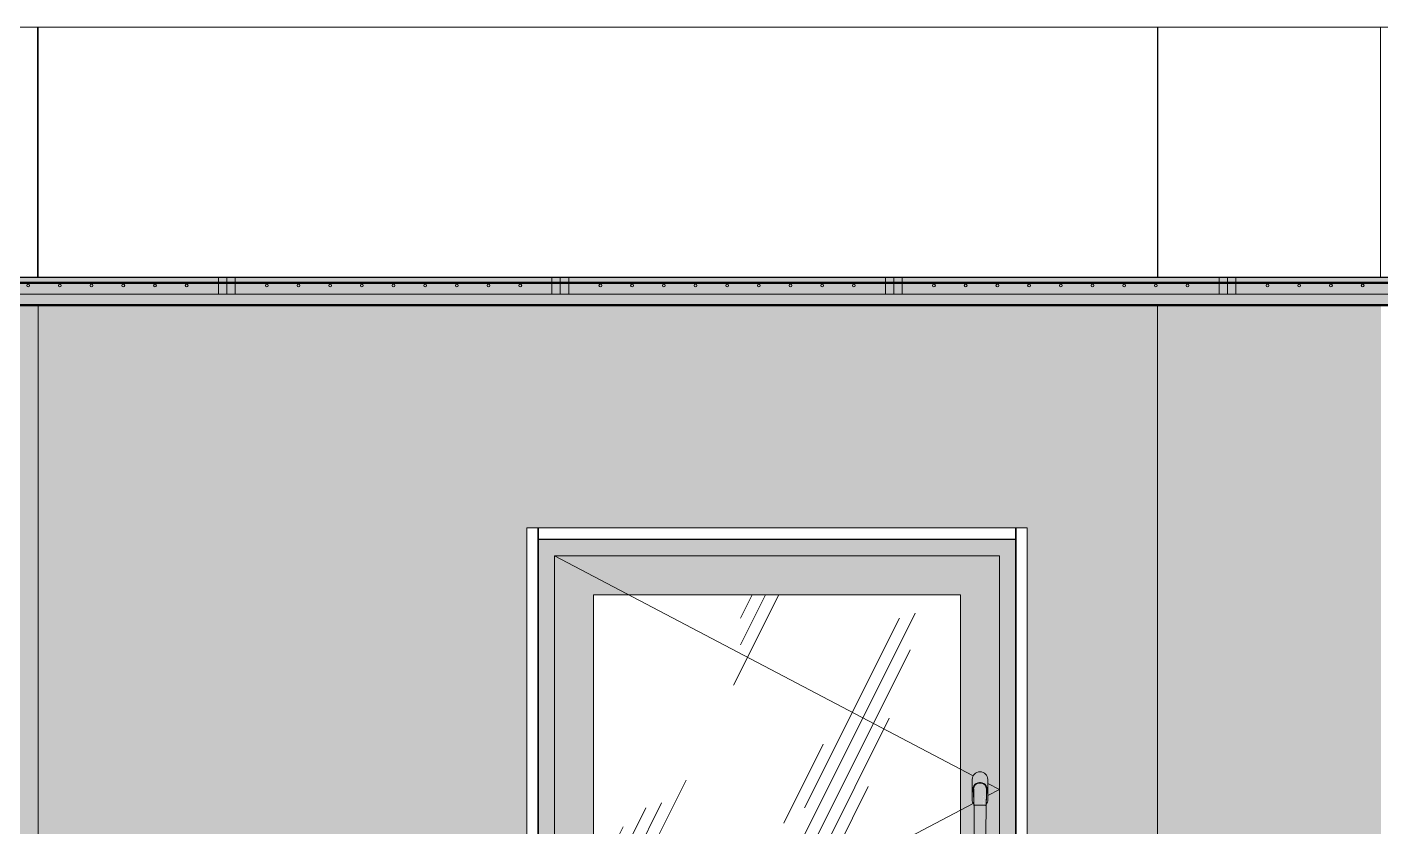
# Model space of a CAD drawing. Header units: millimetres. Extents: x 108302 to 166327, y -1987 to 21700.
# Drawn here: x 128110 to 130545, y 6663 to 8100 of the extents above; entities that cross this region are included whole.
import ezdxf

# ---------------------------------------------------------------- set-up
doc = ezdxf.new("R2010")
doc.units = ezdxf.units.MM
for name, color, linetype, lineweight in [('A-CLNG', 7, 'Continuous', 9), ('A-FLOR', 7, 'Continuous', 9), ('A-GLAZ', 7, 'Continuous', 9), ('A-WALL-PATT', 7, 'Continuous', 9), ('I-WALL', 7, 'Continuous', 9)]:
    doc.layers.add(name, color=color, linetype=linetype, lineweight=lineweight)
for name, color, linetype, lineweight, true_color in [('A-CLNG-1', 7, 'Continuous', 9, 0x787878), ('A-CLNG-FNSH-1', 251, 'Continuous', 30, 0x505050), ('A-CLNG-FNSH-2', 7, 'Continuous', 30, 0x3c3c3c), ('I-FURN-2', 7, 'Continuous', 9, 0xacacac), ('I-FURN-4', 7, 'Continuous', 9, 0xc0c0c0)]:
    doc.layers.add(name, color=color, linetype=linetype, lineweight=lineweight, true_color=true_color)
doc.layers.add('I-FURN-3', color=7, linetype='Continuous', lineweight=9, true_color=0x7f7f7f, transparency=0.7)

# ---------------------------------------------------------------- blocks, each defined once
blk = doc.blocks.new('120_Окно_СКБ_1Ст - 120_Окно_СКБ_1Ст 900х2500_h_ с форточкой-V9-Развертка 2_47-1')
at = {"layer": 'A-GLAZ'}
h = blk.add_hatch(color=256, dxfattribs=at)
h.paths.add_polyline_path([(117070.4, 4700), (117879.4, 4700), (117879.4, 7180), (117021.4, 7180), (117021.4, 4700)])
h.paths.add_polyline_path([(117106, 4750), (117050.4, 4750), (117050.4, 6280), (117850.4, 6280), (117850.4, 4750), (117120.4, 4750)])
h.paths.add_polyline_path([(117066.7, 6310), (117050.4, 6310), (117050.4, 7150), (117850.4, 7150), (117850.4, 6310), (117070.4, 6310)])
h = blk.add_hatch(color=256, dxfattribs=at)
h.paths.add_polyline_path([(117070.4, 6310), (117850.4, 6310), (117850.4, 7150), (117050.4, 7150), (117050.4, 6310), (117066.7, 6310)])
h.paths.add_polyline_path([(117400.2, 6380), (117120.4, 6380), (117120.4, 7080), (117780.4, 7080), (117780.4, 6380), (117717.7, 6380)])
h.paths.add_polyline_path([(117815.4, 6620.5), (117806.5, 6620.8), (117805.6, 6621.3), (117805.4, 6621.6), (117804.3, 6703.8), (117803.3, 6705), (117801.9, 6708.4), (117801.4, 6712), (117801.4, 6748), (117801.9, 6751.6), (117803.3, 6755), (117805.5, 6757.9), (117808.4, 6760.1), (117811.8, 6761.5), (117815.4, 6762), (117819.1, 6761.5), (117822.4, 6760.1), (117825.4, 6757.8), (117827.6, 6755), (117829, 6751.6), (117829.4, 6748), (117829.4, 6712), (117829, 6708.4), (117827.6, 6705), (117826.5, 6703.6), (117826.2, 6680.4), (117825.3, 6621.3), (117824.4, 6620.7), (117822.4, 6620.5), (117815.9, 6620.5)])
h = blk.add_hatch(dxfattribs=at)
h.set_pattern_fill('FP_14', color=256, style=0, pattern_type=2)
h.set_pattern_definition([(63.435, (63.5, 31.75), (-255.5833, 766.7475), [317.5, -190.5, 317.5, -190.5, -403.903]), (63.435, (63.5, 31.75), (-255.5833, 766.7475), [-1016, 127, -276.903]), (63.435, (47.6, 47.6), (-255.5833, 766.7475), [254, -317.5, 190.5, -190.5, -467.403]), (63.435, (47.6, 47.6), (-255.5833, 766.7475), [-952.5, 222.25, -245.153]), (63.435, (47.6, 95.25), (-255.5833, 766.7475), [190.5, -381, 127, -190.5, -530.903]), (63.435, (47.6, 95.25), (-255.5833, 766.7475), [-889, 285.75, -245.153]), (63.435, (95.25, 47.6), (-255.5833, 766.7475), [190.5, -381, 158.75, -6404.653]), (63.435, (142.9, 95.25), (-255.5833, 766.7475), [95.25, -476.25, 63.5, -6499.903]), (63.435, (63.5, 174.6), (-255.5833, 766.7475), [63.5, -476.25, 63.5, -254, -562.653]), (63.435, (63.5, 174.6), (-255.5833, 766.7475), [-857.25, 158.75, -403.903]), (63.435, (349.25, 127), (-255.5833, 766.7475), [317.5, -476.25, 381, -251.503]), (63.435, (349.25, 79.4), (-255.5833, 766.7475), [444.5, -317.5, 476.25, -188.003]), (63.435, (381, 95.25), (-255.5833, 766.7475), [508, -254, 381, -276.903]), (63.435, (428.6, 142.9), (-255.5833, 766.7475), [317.5, -444.5, 254, -403.903]), (63.435, (381, 238.1), (-255.5833, 766.7475), [158.75, -635, 190.5, -435.653]), (63.435, (476.25, 190.5), (-255.5833, 766.7475), [127, -635, 127, -530.903])])
h.paths.add_polyline_path([(117400.2, 6380), (117780.4, 6380), (117780.4, 7080), (117120.4, 7080), (117120.4, 6380)])
h = blk.add_hatch(color=256, dxfattribs=at)
h.paths.add_polyline_path([(117803.4, 6730.3), (117803.6, 6731.9), (117803.4, 6730.4)])
h.paths.add_polyline_path([(117804.4, 6703.6), (117803.4, 6729.7), (117803.3, 6733.7), (117803.6, 6734), (117803.9, 6734.4), (117804.2, 6736.1), (117804.9, 6737.3), (117806.9, 6739.6), (117807.1, 6739.2), (117807.6, 6740), (117807.7, 6740.2), (117809.7, 6741.4), (117812.4, 6742.2), (117816.4, 6742.5), (117820.1, 6741.8), (117823, 6740.3), (117825.3, 6738.2), (117826.8, 6735.7), (117827.5, 6733.8), (117827.3, 6733.5), (117827.7, 6732), (117827.6, 6729.7), (117827, 6719.3), (117826.5, 6703.6), (117827.6, 6705), (117829, 6708.6), (117829.4, 6713.4), (117829.4, 6748), (117829, 6751.6), (117827.6, 6755), (117825.3, 6757.9), (117822.4, 6760.1), (117819.1, 6761.5), (117815.4, 6762), (117811.8, 6761.5), (117808.4, 6760.1), (117805.5, 6757.8), (117803.3, 6755), (117801.9, 6751.6), (117801.4, 6748), (117801.4, 6712), (117801.9, 6708.4), (117803.3, 6705), (117804.3, 6703.8)])
for points in [[(117804.4, 6701.2), (117805, 6701.6), (117807.4, 6701.9), (117808.4, 6701.9), (117810.6, 6725.9), (117811.4, 6732.1), (117812.9, 6739.1), (117813.9, 6742.4), (117810.5, 6741.7), (117807.8, 6740.3), (117807.7, 6739.9), (117807.6, 6739.7), (117807.1, 6739.2), (117806.7, 6739.4), (117805.6, 6738.3), (117804.1, 6735.7), (117803.9, 6735.4), (117803.7, 6734.2), (117803.3, 6733.7), (117803.4, 6729.7), (117803.7, 6725.2), (117804.4, 6701.2)], [(117815.8, 6701.9), (117822.4, 6701.9), (117820.3, 6725.6), (117819.1, 6733.8), (117817.9, 6739.1), (117816.4, 6742.5), (117814.3, 6742.2), (117813.3, 6740.2), (117812.4, 6737.1), (117811.4, 6732.1), (117809.9, 6719.3), (117808.4, 6701.9), (117815.3, 6701.9)], [(117808.4, 6620.5), (117808.4, 6701.9), (117805, 6701.6), (117804.4, 6701.1), (117805.6, 6621.3), (117806.5, 6620.8), (117807.7, 6620.5)], [(117815.9, 6620.5), (117822.4, 6620.5), (117822.4, 6701.9), (117808.4, 6701.9), (117808.4, 6620.5), (117815.4, 6620.5)], [(117822.4, 6620.5), (117824.6, 6620.8), (117825.3, 6621.3), (117825.4, 6621.6), (117826.3, 6701.4), (117824.7, 6701.8), (117822.4, 6701.9), (117822.4, 6627.5)], [(117826.4, 6700.4), (117826.4, 6700.5), (117826.4, 6700.5)]]:
    blk.add_hatch(color=256, dxfattribs=at).paths.add_polyline_path(points)
h = blk.add_hatch(color=256, dxfattribs=at)
h.paths.add_polyline_path([(117826.4, 6701.2), (117827.4, 6727.5), (117827.6, 6733), (117827.5, 6733.8), (117827.5, 6734.2), (117825.8, 6737.6), (117824, 6739.6), (117821.3, 6741.4), (117818.5, 6742.2), (117816.4, 6742.5), (117817.7, 6739.7), (117818.6, 6736.5), (117819.4, 6732.1), (117820.9, 6719.8), (117822.8, 6701.9), (117825.9, 6701.6), (117826.3, 6701.3)])
h.paths.add_polyline_path([(117826.8, 6734.7), (117826.4, 6735.7), (117826.8, 6734.9)])
for p, q in [((117000.4, 4700), (117000.4, 7200)), ((117000.4, 7200), (117900.4, 7200)), ((117900.4, 7200), (117900.4, 4700)), ((117050.4, 6310), (117050.4, 7150)), ((117850.4, 7150), (117050.4, 7150)), ((117050.4, 7150), (117803.3, 6754.8)), ((117850.4, 7150), (117850.4, 6310)), ((117120.4, 7080), (117120.4, 6380)), ((117120.4, 7080), (117780.4, 7080)), ((117780.4, 6380), (117780.4, 7080)), ((117801.4, 6748), (117801.4, 6712)), ((117801.4, 6748), (117801.4, 6712)), ((117829.4, 6712), (117829.4, 6748)), ((117829.4, 6712), (117829.4, 6748)), ((117802.9, 6729), (117802.9, 6731)), ((117805.4, 6621.6), (117804, 6730.8)), ((117814.4, 6742.5), (117816.5, 6742.5)), ((117814.4, 6742.5), (117816.4, 6742.5)), ((117816.5, 6741.5), (117814.4, 6741.5)), ((117826.9, 6731), (117825.4, 6621.6)), ((117827.9, 6731), (117827.9, 6729)), ((117829.4, 6741), (117850.4, 6730)), ((117850.4, 6730), (117829.4, 6719)), ((117803.3, 6705.2), (117050.4, 6310)), ((117804.4, 6701.2), (117804.4, 6700.5)), ((117804.4, 6700.5), (117804.4, 6701.2)), ((117804.4, 6700.5), (117804.4, 6700.5)), ((117806.5, 6701.8), (117807.4, 6701.9)), ((117807.4, 6701.9), (117808.4, 6701.9)), ((117822.4, 6701.9), (117808.4, 6701.9)), ((117808.4, 6701.9), (117822.4, 6701.9)), ((117822.4, 6701.9), (117823.5, 6701.9)), ((117823.5, 6701.9), (117824.4, 6701.8)), ((117826.4, 6700.5), (117826.4, 6701.2)), ((117826.4, 6701.2), (117826.4, 6700.5))]:
    blk.add_line(p, q, dxfattribs=at)
at = {"layer": 'A-GLAZ', "flags": 128}
for points in [[(117802.9, 6731), (117803.3, 6734), (117804.5, 6736.7), (117806.3, 6739.1), (117808.7, 6741), (117811.5, 6742.1), (117814.4, 6742.5)], [(117803.6, 6725.2), (117803.3, 6726), (117802.9, 6729)], [(117803.4, 6726.2), (117803.5, 6725.5), (117803.9, 6719.4), (117804.1, 6712.4), (117804.2, 6708.6)], [(117816.4, 6742.5), (117819.4, 6742.1), (117822.2, 6741), (117824.6, 6739.1), (117826.4, 6736.7), (117827.6, 6734), (117827.9, 6731)], [(117827.5, 6726.2), (117827.4, 6725.5), (117827, 6719.4), (117826.8, 6712.4), (117826.7, 6708.6)], [(117827.9, 6729), (117827.6, 6726), (117827.3, 6725.2)], [(117808.4, 6701.9), (117807.4, 6701.9), (117806.5, 6701.8), (117805.6, 6701.7), (117805, 6701.6), (117804.6, 6701.4), (117804.4, 6701.2)], [(117804.4, 6701.2), (117804.6, 6701.4), (117805, 6701.6)], [(117805, 6701.6), (117805.6, 6701.7), (117806.4, 6701.8)], [(117826.4, 6701.2), (117826.3, 6701.4), (117825.9, 6701.6), (117825.3, 6701.7), (117824.4, 6701.8), (117823.5, 6701.9), (117822.4, 6701.9)], [(117824.4, 6701.8), (117825.3, 6701.7), (117825.9, 6701.6)], [(117825.9, 6701.6), (117826.3, 6701.4), (117826.4, 6701.2)], [(117805.4, 6621.6), (117804.9, 6662.7), (117804.8, 6672.5)], [(117825.4, 6621.6), (117826, 6662.7), (117826.1, 6672.5)]]:
    blk.add_lwpolyline(points, dxfattribs=at)
at = {"layer": 'A-GLAZ'}
for centre, radius, start, end in [((117815.4, 6748), 14, 0, 180), ((117815.4, 6748), 14, 0, 180), ((117814.4, 6731), 11.5, 90.2744, 204.8614), ((117814.4, 6731), 10.5, 90.2744, 181.3109), ((117816.4, 6731), 11.5, 335.1322, 89.7256), ((117816.4, 6731), 10.5, 0.0023, 89.7256), ((117815.4, 6712), 14, 180, 217.3919), ((117815.4, 6712), 14, 180, 217.174), ((117815.4, 6712), 14, 322.6053, 0), ((117815.4, 6712), 14, 322.826, 0)]:
    blk.add_arc(centre, radius, start, end, dxfattribs=at)
blk = doc.blocks.new('Панель потолочная - Панель потолочная_ 1200х600-V19-Развертка 2_47-1')
at = {"layer": 'I-FURN-3'}
h = blk.add_hatch(color=256, dxfattribs=at)
h.paths.add_polyline_path([(116447.6, 7620), (116460.6, 7620), (116460.6, 7650), (115860.6, 7650), (115860.6, 7620), (116390.4, 7620)])
h.paths.add_polyline_path([(116388.6, 7633.3), (116388, 7633.4), (116386.4, 7634.6), (116386.2, 7635.2), (116386.4, 7636.9), (116387.4, 7638), (116389.3, 7638.3), (116390.4, 7637.5), (116391, 7636.5), (116391, 7635.6), (116390.4, 7634.1), (116389.9, 7633.9)])
h.paths.add_polyline_path([(116331.6, 7633.3), (116331, 7633.4), (116329.4, 7634.6), (116329.2, 7635.2), (116329.4, 7636.9), (116330.4, 7638), (116332.3, 7638.3), (116333.4, 7637.5), (116334, 7636.5), (116334, 7635.6), (116333.4, 7634.1), (116332.9, 7633.9)])
h.paths.add_polyline_path([(116160.6, 7633.3), (116159.5, 7633.7), (116158.8, 7634.1), (116158.1, 7635.8), (116158.2, 7636.5), (116159.4, 7638), (116160.6, 7638.3), (116162.4, 7637.6), (116162.9, 7636.5), (116163.1, 7635.8), (116162.8, 7634.6), (116161.9, 7633.7)])
h.paths.add_polyline_path([(116274.6, 7633.3), (116274, 7633.4), (116272.4, 7634.6), (116272.2, 7635.2), (116272.4, 7637.1), (116274, 7638.3), (116275.3, 7638.3), (116276.8, 7637.1), (116277.1, 7635.8), (116276.4, 7634.1), (116274.8, 7633.4)])
h.paths.add_polyline_path([(116217.6, 7633.3), (116215.8, 7634.1), (116215.1, 7635.8), (116215.2, 7636.5), (116216.4, 7638), (116217.6, 7638.3), (116219.4, 7637.6), (116219.9, 7636.5), (116220.1, 7635.8), (116219.8, 7634.6), (116218.9, 7633.7)])
h.paths.add_polyline_path([(116103.6, 7633.3), (116102.4, 7633.7), (116101.6, 7634.6), (116101.1, 7635.8), (116101.2, 7636.5), (116102.4, 7638), (116103.6, 7638.3), (116105.4, 7637.6), (116106.1, 7635.8), (116105.8, 7634.6), (116104.3, 7633.4)])
h.paths.add_polyline_path([(115989.6, 7633.3), (115989, 7633.4), (115987.4, 7634.6), (115987.2, 7635.2), (115987.4, 7636.9), (115988.4, 7638), (115990.3, 7638.3), (115991.4, 7637.5), (115992, 7636.5), (115992, 7635.6), (115991.4, 7634.1), (115990.9, 7633.9)])
h.paths.add_polyline_path([(115932.6, 7633.3), (115932, 7633.4), (115930.4, 7634.6), (115930.2, 7635.2), (115930.4, 7636.9), (115931.4, 7638), (115933.3, 7638.3), (115934.4, 7637.5), (115935, 7636.5), (115935, 7635.6), (115934.4, 7634.1), (115933.9, 7633.9)])
h.paths.add_polyline_path([(116047.3, 7633.4), (116046, 7633.4), (116044.8, 7634.1), (116044.2, 7635.2), (116044.2, 7636.5), (116044.8, 7637.6), (116046.6, 7638.3), (116047.3, 7638.3), (116048.8, 7637.1), (116049.1, 7635.8), (116048.4, 7634.1)])
h = blk.add_hatch(color=256, dxfattribs=at)
h.paths.add_polyline_path([(116388.6, 7633.3), (116390.4, 7634.1), (116391.1, 7635.8), (116390.8, 7637.1), (116389.3, 7638.3), (116387.4, 7638), (116386.8, 7637.6), (116386.2, 7636.5), (116386.4, 7634.6), (116388, 7633.4)])
h.paths.add_polyline_path([(116331.6, 7633.3), (116333.4, 7634.1), (116334.1, 7635.8), (116333.8, 7637.1), (116332.3, 7638.3), (116330.4, 7638), (116329.8, 7637.6), (116329.2, 7636.5), (116329.4, 7634.6), (116331, 7633.4)])
h.paths.add_polyline_path([(116274.6, 7633.3), (116276.4, 7634.1), (116277.1, 7635.8), (116276.8, 7637.1), (116276.4, 7637.6), (116275.3, 7638.3), (116274, 7638.3), (116272.4, 7637.1), (116272.2, 7635.2), (116272.8, 7634.1), (116274, 7633.4)])
h.paths.add_polyline_path([(116160.6, 7633.3), (116161.9, 7633.7), (116162.8, 7634.6), (116163.1, 7635.8), (116162.4, 7637.6), (116160.6, 7638.3), (116159.4, 7638), (116158.2, 7636.5), (116158.2, 7635.6), (116158.8, 7634.1), (116160, 7633.4)])
h.paths.add_polyline_path([(116217.6, 7633.3), (116218.9, 7633.7), (116219.8, 7634.6), (116220.1, 7635.8), (116219.4, 7637.6), (116217.6, 7638.3), (116216.4, 7638), (116215.2, 7636.5), (116215.2, 7635.6), (116215.8, 7634.1), (116216.4, 7633.7)])
h.paths.add_polyline_path([(116103.6, 7633.3), (116104.6, 7633.7), (116105.8, 7634.6), (116106.1, 7635.8), (116105.4, 7637.6), (116103.6, 7638.3), (116102.4, 7638), (116101.2, 7636.5), (116101.2, 7635.6), (116101.8, 7634.1), (116103, 7633.4)])
h.paths.add_polyline_path([(115989.6, 7633.3), (115991.4, 7634.1), (115992.1, 7635.8), (115991.8, 7637.1), (115990.3, 7638.3), (115988.4, 7638), (115987.8, 7637.6), (115987.2, 7636.5), (115987.4, 7634.6), (115989, 7633.4)])
h.paths.add_polyline_path([(115932.6, 7633.3), (115934.4, 7634.1), (115935.1, 7635.8), (115934.8, 7637.1), (115933.3, 7638.3), (115931.4, 7638), (115930.8, 7637.6), (115930.2, 7636.5), (115930.4, 7634.6), (115932, 7633.4)])
h.paths.add_polyline_path([(116046, 7633.4), (116047.3, 7633.4), (116048.4, 7634.1), (116049.1, 7635.8), (116048.8, 7637.1), (116047.3, 7638.3), (116046.6, 7638.3), (116044.8, 7637.6), (116044.2, 7636.5), (116044.2, 7635.2), (116044.8, 7634.1)])
at = {"layer": 'I-FURN-2'}
for p, q in [((116445.6, 7650), (115875.6, 7650)), ((115875.6, 7620), (115875.6, 7650)), ((116445.6, 7620), (116445.6, 7650)), ((115875.6, 7620), (116445.6, 7620))]:
    blk.add_line(p, q, dxfattribs=at)
for centre, start, end in [((115932.6, 7635.8), 0, 180), ((115932.6, 7635.8), 180, 0), ((115989.6, 7635.8), 0, 180), ((115989.6, 7635.8), 180, 0), ((116046.6, 7635.8), 0, 180), ((116046.6, 7635.8), 180, 0), ((116103.6, 7635.8), 0, 180), ((116103.6, 7635.8), 180, 0), ((116160.6, 7635.8), 0, 180), ((116160.6, 7635.8), 180, 0), ((116217.6, 7635.8), 0, 180), ((116217.6, 7635.8), 180, 0), ((116274.6, 7635.8), 0, 180), ((116274.6, 7635.8), 180, 0), ((116331.6, 7635.8), 0, 180), ((116331.6, 7635.8), 180, 0), ((116388.6, 7635.8), 0, 180), ((116388.6, 7635.8), 180, 0)]:
    blk.add_arc(centre, 2.5, start, end, dxfattribs=at)
at = {"layer": 'I-FURN-4'}
for p, q in [((115860.6, 7650), (116460.6, 7650)), ((115860.6, 7620), (115860.6, 7650)), ((116460.6, 7620), (116460.6, 7650)), ((116460.6, 7620), (115860.6, 7620))]:
    blk.add_line(p, q, dxfattribs=at)
blk = doc.blocks.new('Панель потолочная - Панель потолочная_ 1200х600-V20-Развертка 2_47-1')
at = {"layer": 'I-FURN-3'}
h = blk.add_hatch(color=256, dxfattribs=at)
h.paths.add_polyline_path([(116460.6, 7620), (117060.6, 7620), (117060.6, 7650), (116460.6, 7650), (116460.6, 7633.3)])
h.paths.add_polyline_path([(116988.6, 7633.3), (116988, 7633.4), (116986.4, 7634.6), (116986.2, 7635.2), (116986.4, 7636.9), (116987.4, 7638), (116989.3, 7638.3), (116990.4, 7637.5), (116991, 7636.5), (116991, 7635.6), (116990.4, 7634.1), (116989.9, 7633.9)])
h.paths.add_polyline_path([(116931.6, 7633.3), (116931, 7633.4), (116929.4, 7634.6), (116929.2, 7635.2), (116929.4, 7636.9), (116930.4, 7638), (116932.3, 7638.3), (116933.4, 7637.5), (116934, 7636.5), (116934, 7635.6), (116933.4, 7634.1), (116932.9, 7633.9)])
h.paths.add_polyline_path([(116760.6, 7633.3), (116759.5, 7633.7), (116758.8, 7634.1), (116758.1, 7635.8), (116758.2, 7636.5), (116759.4, 7638), (116760.6, 7638.3), (116762.4, 7637.6), (116762.9, 7636.5), (116763.1, 7635.8), (116762.8, 7634.6), (116761.9, 7633.7)])
h.paths.add_polyline_path([(116817.6, 7633.3), (116815.8, 7634.1), (116815.1, 7635.8), (116815.2, 7636.5), (116816.4, 7638), (116817.6, 7638.3), (116819.4, 7637.6), (116819.9, 7636.5), (116820.1, 7635.8), (116819.8, 7634.6), (116818.9, 7633.7)])
h.paths.add_polyline_path([(116874.6, 7633.3), (116874, 7633.4), (116872.4, 7634.6), (116872.2, 7635.2), (116872.4, 7637.1), (116874, 7638.3), (116875.3, 7638.3), (116876.8, 7637.1), (116877.1, 7635.8), (116876.4, 7634.1), (116874.8, 7633.4)])
h.paths.add_polyline_path([(116589.6, 7633.3), (116589, 7633.4), (116587.4, 7634.6), (116587.2, 7635.2), (116587.4, 7636.9), (116588.4, 7638), (116590.3, 7638.3), (116591.4, 7637.5), (116592, 7636.5), (116592, 7635.6), (116591.4, 7634.1), (116590.9, 7633.9)])
h.paths.add_polyline_path([(116703.6, 7633.3), (116702.4, 7633.7), (116701.6, 7634.6), (116701.1, 7635.8), (116701.2, 7636.5), (116702.4, 7638), (116703.6, 7638.3), (116705.4, 7637.6), (116706.1, 7635.8), (116705.8, 7634.6), (116704.3, 7633.4)])
h.paths.add_polyline_path([(116532.6, 7633.3), (116532, 7633.4), (116530.4, 7634.6), (116530.2, 7635.2), (116530.4, 7636.9), (116531.4, 7638), (116533.3, 7638.3), (116534.4, 7637.5), (116535, 7636.5), (116535, 7635.6), (116534.4, 7634.1), (116533.9, 7633.9)])
h.paths.add_polyline_path([(116647.3, 7633.4), (116646, 7633.4), (116644.8, 7634.1), (116644.2, 7635.2), (116644.2, 7636.5), (116644.8, 7637.6), (116646.6, 7638.3), (116647.3, 7638.3), (116648.8, 7637.1), (116649.1, 7635.8), (116648.4, 7634.1)])
h = blk.add_hatch(color=256, dxfattribs=at)
h.paths.add_polyline_path([(116988.6, 7633.3), (116990.4, 7634.1), (116991.1, 7635.8), (116990.8, 7637.1), (116989.3, 7638.3), (116987.4, 7638), (116986.8, 7637.6), (116986.2, 7636.5), (116986.4, 7634.6), (116988, 7633.4)])
h.paths.add_polyline_path([(116931.6, 7633.3), (116933.4, 7634.1), (116934.1, 7635.8), (116933.8, 7637.1), (116932.3, 7638.3), (116930.4, 7638), (116929.8, 7637.6), (116929.2, 7636.5), (116929.4, 7634.6), (116931, 7633.4)])
h.paths.add_polyline_path([(116760.6, 7633.3), (116761.9, 7633.7), (116762.8, 7634.6), (116763.1, 7635.8), (116762.4, 7637.6), (116760.6, 7638.3), (116759.4, 7638), (116758.2, 7636.5), (116758.2, 7635.6), (116758.8, 7634.1), (116760, 7633.4)])
h.paths.add_polyline_path([(116874.6, 7633.3), (116876.4, 7634.1), (116877.1, 7635.8), (116876.8, 7637.1), (116876.4, 7637.6), (116875.3, 7638.3), (116874, 7638.3), (116872.4, 7637.1), (116872.2, 7635.2), (116872.8, 7634.1), (116874, 7633.4)])
h.paths.add_polyline_path([(116817.6, 7633.3), (116818.9, 7633.7), (116819.8, 7634.6), (116820.1, 7635.8), (116819.4, 7637.6), (116817.6, 7638.3), (116816.4, 7638), (116815.2, 7636.5), (116815.2, 7635.6), (116815.8, 7634.1), (116816.4, 7633.7)])
h.paths.add_polyline_path([(116589.6, 7633.3), (116591.4, 7634.1), (116592.1, 7635.8), (116591.8, 7637.1), (116590.3, 7638.3), (116588.4, 7638), (116587.8, 7637.6), (116587.2, 7636.5), (116587.4, 7634.6), (116589, 7633.4)])
h.paths.add_polyline_path([(116703.6, 7633.3), (116704.6, 7633.7), (116705.8, 7634.6), (116706.1, 7635.8), (116705.4, 7637.6), (116703.6, 7638.3), (116702.4, 7638), (116701.2, 7636.5), (116701.2, 7635.6), (116701.8, 7634.1), (116703, 7633.4)])
h.paths.add_polyline_path([(116532.6, 7633.3), (116534.4, 7634.1), (116535.1, 7635.8), (116534.8, 7637.1), (116533.3, 7638.3), (116531.4, 7638), (116530.8, 7637.6), (116530.2, 7636.5), (116530.4, 7634.6), (116532, 7633.4)])
h.paths.add_polyline_path([(116646, 7633.4), (116647.3, 7633.4), (116648.4, 7634.1), (116649.1, 7635.8), (116648.8, 7637.1), (116647.3, 7638.3), (116646.6, 7638.3), (116644.8, 7637.6), (116644.2, 7636.5), (116644.2, 7635.2), (116644.8, 7634.1)])
at = {"layer": 'I-FURN-2'}
for p, q in [((117045.6, 7650), (116475.6, 7650)), ((116475.6, 7620), (116475.6, 7650)), ((117045.6, 7620), (117045.6, 7650)), ((116475.6, 7620), (117045.6, 7620))]:
    blk.add_line(p, q, dxfattribs=at)
for centre, start, end in [((116532.6, 7635.8), 0, 180), ((116532.6, 7635.8), 180, 0), ((116589.6, 7635.8), 0, 180), ((116589.6, 7635.8), 180, 0), ((116646.6, 7635.8), 0, 180), ((116646.6, 7635.8), 180, 0), ((116703.6, 7635.8), 0, 180), ((116703.6, 7635.8), 180, 0), ((116760.6, 7635.8), 0, 180), ((116760.6, 7635.8), 180, 0), ((116817.6, 7635.8), 0, 180), ((116817.6, 7635.8), 180, 0), ((116874.6, 7635.8), 0, 180), ((116874.6, 7635.8), 180, 0), ((116931.6, 7635.8), 0, 180), ((116931.6, 7635.8), 180, 0), ((116988.6, 7635.8), 0, 180), ((116988.6, 7635.8), 180, 0)]:
    blk.add_arc(centre, 2.5, start, end, dxfattribs=at)
at = {"layer": 'I-FURN-4'}
for p, q in [((116460.6, 7650), (117060.6, 7650)), ((116460.6, 7620), (116460.6, 7650)), ((117060.6, 7620), (117060.6, 7650)), ((117060.6, 7620), (116460.6, 7620))]:
    blk.add_line(p, q, dxfattribs=at)
blk = doc.blocks.new('Панель потолочная - Панель потолочная_ 1200х600-V21-Развертка 2_47-1')
at = {"layer": 'I-FURN-3'}
h = blk.add_hatch(color=256, dxfattribs=at)
h.paths.add_polyline_path([(117248.8, 7620), (117660.6, 7620), (117660.6, 7650), (117060.6, 7650), (117060.6, 7620), (117248.4, 7620)])
h.paths.add_polyline_path([(117531.6, 7633.3), (117531, 7633.4), (117529.4, 7634.6), (117529.2, 7635.2), (117529.4, 7636.9), (117530.4, 7638), (117532.3, 7638.3), (117533.4, 7637.5), (117534, 7636.5), (117534, 7635.6), (117533.4, 7634.1), (117532.9, 7633.9)])
h.paths.add_polyline_path([(117588.6, 7633.3), (117588, 7633.4), (117586.4, 7634.6), (117586.2, 7635.2), (117586.4, 7636.9), (117587.4, 7638), (117589.3, 7638.3), (117590.4, 7637.5), (117591, 7636.5), (117591, 7635.6), (117590.4, 7634.1), (117589.9, 7633.9)])
h.paths.add_polyline_path([(117360.6, 7633.3), (117359.5, 7633.7), (117358.8, 7634.1), (117358.1, 7635.8), (117358.2, 7636.5), (117359.4, 7638), (117360.6, 7638.3), (117362.4, 7637.6), (117362.9, 7636.5), (117363.1, 7635.8), (117362.8, 7634.6), (117361.9, 7633.7)])
h.paths.add_polyline_path([(117474.6, 7633.3), (117474, 7633.4), (117472.4, 7634.6), (117472.2, 7635.2), (117472.4, 7637.1), (117474, 7638.3), (117475.3, 7638.3), (117476.8, 7637.1), (117477.1, 7635.8), (117476.4, 7634.1), (117474.8, 7633.4)])
h.paths.add_polyline_path([(117189.6, 7633.3), (117189, 7633.4), (117187.4, 7634.6), (117187.2, 7635.2), (117187.4, 7636.9), (117188.4, 7638), (117190.3, 7638.3), (117191.4, 7637.5), (117192, 7636.5), (117192, 7635.6), (117191.4, 7634.1), (117190.9, 7633.9)])
h.paths.add_polyline_path([(117303.6, 7633.3), (117302.4, 7633.7), (117301.6, 7634.6), (117301.1, 7635.8), (117301.2, 7636.5), (117302.4, 7638), (117303.6, 7638.3), (117305.4, 7637.6), (117306.1, 7635.8), (117305.8, 7634.6), (117304.3, 7633.4)])
h.paths.add_polyline_path([(117417.6, 7633.3), (117415.8, 7634.1), (117415.1, 7635.8), (117415.2, 7636.5), (117416.4, 7638), (117417.6, 7638.3), (117419.4, 7637.6), (117419.9, 7636.5), (117420.1, 7635.8), (117419.8, 7634.6), (117418.9, 7633.7)])
h.paths.add_polyline_path([(117132.6, 7633.3), (117132, 7633.4), (117130.4, 7634.6), (117130.2, 7635.2), (117130.4, 7636.9), (117131.4, 7638), (117133.3, 7638.3), (117134.4, 7637.5), (117135, 7636.5), (117135, 7635.6), (117134.4, 7634.1), (117133.9, 7633.9)])
h.paths.add_polyline_path([(117246, 7633.4), (117244.8, 7634.1), (117244.2, 7635.2), (117244.2, 7636.5), (117244.8, 7637.6), (117246.6, 7638.3), (117247.3, 7638.3), (117248.8, 7637.1), (117249.1, 7635.8), (117248.4, 7634.1), (117247.3, 7633.4)])
h = blk.add_hatch(color=256, dxfattribs=at)
h.paths.add_polyline_path([(117531.6, 7633.3), (117533.4, 7634.1), (117534.1, 7635.8), (117533.8, 7637.1), (117532.3, 7638.3), (117530.4, 7638), (117529.8, 7637.6), (117529.2, 7636.5), (117529.4, 7634.6), (117531, 7633.4)])
h.paths.add_polyline_path([(117588.6, 7633.3), (117590.4, 7634.1), (117591.1, 7635.8), (117590.8, 7637.1), (117589.3, 7638.3), (117587.4, 7638), (117586.8, 7637.6), (117586.2, 7636.5), (117586.4, 7634.6), (117588, 7633.4)])
h.paths.add_polyline_path([(117474.6, 7633.3), (117476.4, 7634.1), (117477.1, 7635.8), (117476.8, 7637.1), (117476.4, 7637.6), (117475.3, 7638.3), (117474, 7638.3), (117472.4, 7637.1), (117472.2, 7635.2), (117472.8, 7634.1), (117474, 7633.4)])
h.paths.add_polyline_path([(117417.6, 7633.3), (117418.9, 7633.7), (117419.8, 7634.6), (117420.1, 7635.8), (117419.4, 7637.6), (117417.6, 7638.3), (117416.4, 7638), (117415.2, 7636.5), (117415.2, 7635.6), (117415.8, 7634.1), (117416.4, 7633.7)])
h.paths.add_polyline_path([(117303.6, 7633.3), (117304.6, 7633.7), (117305.8, 7634.6), (117306.1, 7635.8), (117305.4, 7637.6), (117303.6, 7638.3), (117302.4, 7638), (117301.2, 7636.5), (117301.2, 7635.6), (117301.8, 7634.1), (117303, 7633.4)])
h.paths.add_polyline_path([(117189.6, 7633.3), (117191.4, 7634.1), (117192.1, 7635.8), (117191.8, 7637.1), (117190.3, 7638.3), (117188.4, 7638), (117187.8, 7637.6), (117187.2, 7636.5), (117187.4, 7634.6), (117189, 7633.4)])
h.paths.add_polyline_path([(117360.6, 7633.3), (117361.9, 7633.7), (117362.8, 7634.6), (117363.1, 7635.8), (117362.4, 7637.6), (117360.6, 7638.3), (117359.4, 7638), (117358.2, 7636.5), (117358.2, 7635.6), (117358.8, 7634.1), (117360, 7633.4)])
h.paths.add_polyline_path([(117132.6, 7633.3), (117134.4, 7634.1), (117135.1, 7635.8), (117134.8, 7637.1), (117133.3, 7638.3), (117131.4, 7638), (117130.8, 7637.6), (117130.2, 7636.5), (117130.4, 7634.6), (117132, 7633.4)])
h.paths.add_polyline_path([(117247.3, 7633.4), (117248.4, 7634.1), (117249.1, 7635.8), (117248.8, 7637.1), (117247.3, 7638.3), (117246.6, 7638.3), (117244.8, 7637.6), (117244.2, 7636.5), (117244.2, 7635.2), (117244.8, 7634.1), (117246, 7633.4)])
at = {"layer": 'I-FURN-2'}
for p, q in [((117645.6, 7650), (117075.6, 7650)), ((117075.6, 7620), (117075.6, 7650)), ((117645.6, 7620), (117645.6, 7650)), ((117075.6, 7620), (117645.6, 7620))]:
    blk.add_line(p, q, dxfattribs=at)
for centre, start, end in [((117132.6, 7635.8), 0, 180), ((117132.6, 7635.8), 180, 0), ((117189.6, 7635.8), 0, 180), ((117189.6, 7635.8), 180, 0), ((117246.6, 7635.8), 0, 180), ((117246.6, 7635.8), 180, 0), ((117303.6, 7635.8), 0, 180), ((117303.6, 7635.8), 180, 0), ((117360.6, 7635.8), 0, 180), ((117360.6, 7635.8), 180, 0), ((117417.6, 7635.8), 0, 180), ((117417.6, 7635.8), 180, 0), ((117474.6, 7635.8), 0, 180), ((117474.6, 7635.8), 180, 0), ((117531.6, 7635.8), 0, 180), ((117531.6, 7635.8), 180, 0), ((117588.6, 7635.8), 0, 180), ((117588.6, 7635.8), 180, 0)]:
    blk.add_arc(centre, 2.5, start, end, dxfattribs=at)
at = {"layer": 'I-FURN-4'}
for p, q in [((117060.6, 7650), (117660.6, 7650)), ((117060.6, 7620), (117060.6, 7650)), ((117660.6, 7620), (117660.6, 7650)), ((117660.6, 7620), (117060.6, 7620))]:
    blk.add_line(p, q, dxfattribs=at)
blk = doc.blocks.new('Панель потолочная - Панель потолочная_ 1200х600-V22-Развертка 2_47-1')
at = {"layer": 'I-FURN-3'}
h = blk.add_hatch(color=256, dxfattribs=at)
h.paths.add_polyline_path([(118194, 7620), (118260.6, 7620), (118260.6, 7650), (117660.6, 7650), (117660.6, 7620), (118190.4, 7620)])
h.paths.add_polyline_path([(118131.6, 7633.3), (118131, 7633.4), (118129.4, 7634.6), (118129.2, 7635.2), (118129.4, 7636.9), (118130.4, 7638), (118132.3, 7638.3), (118133.4, 7637.5), (118134, 7636.5), (118134, 7635.6), (118133.4, 7634.1), (118132.9, 7633.9)])
h.paths.add_polyline_path([(118188.6, 7633.3), (118188, 7633.4), (118186.4, 7634.6), (118186.2, 7635.2), (118186.4, 7636.9), (118187.4, 7638), (118189.3, 7638.3), (118190.4, 7637.5), (118191, 7636.5), (118191, 7635.6), (118190.4, 7634.1), (118189.9, 7633.9)])
h.paths.add_polyline_path([(118074.6, 7633.3), (118074, 7633.4), (118072.4, 7634.6), (118072.2, 7635.2), (118072.4, 7637.1), (118074, 7638.3), (118075.3, 7638.3), (118076.8, 7637.1), (118077.1, 7635.8), (118076.4, 7634.1), (118074.8, 7633.4)])
h.paths.add_polyline_path([(118017.6, 7633.3), (118015.8, 7634.1), (118015.1, 7635.8), (118015.2, 7636.5), (118016.4, 7638), (118017.6, 7638.3), (118019.4, 7637.6), (118019.9, 7636.5), (118020.1, 7635.8), (118019.8, 7634.6), (118018.9, 7633.7)])
h.paths.add_polyline_path([(117960.6, 7633.3), (117959.5, 7633.7), (117958.8, 7634.1), (117958.1, 7635.8), (117958.2, 7636.5), (117959.4, 7638), (117960.6, 7638.3), (117962.4, 7637.6), (117962.9, 7636.5), (117963.1, 7635.8), (117962.8, 7634.6), (117961.9, 7633.7)])
h.paths.add_polyline_path([(117789.6, 7633.3), (117789, 7633.4), (117787.4, 7634.6), (117787.2, 7635.2), (117787.4, 7636.9), (117788.4, 7638), (117790.3, 7638.3), (117791.4, 7637.5), (117792, 7636.5), (117792, 7635.6), (117791.4, 7634.1), (117790.9, 7633.9)])
h.paths.add_polyline_path([(117903.6, 7633.3), (117902.4, 7633.7), (117901.6, 7634.6), (117901.1, 7635.8), (117901.2, 7636.5), (117902.4, 7638), (117903.6, 7638.3), (117905.4, 7637.6), (117906.1, 7635.8), (117905.8, 7634.6), (117904.3, 7633.4)])
h.paths.add_polyline_path([(117732.6, 7633.3), (117732, 7633.4), (117730.4, 7634.6), (117730.2, 7635.2), (117730.4, 7636.9), (117731.4, 7638), (117733.3, 7638.3), (117734.4, 7637.5), (117735, 7636.5), (117735, 7635.6), (117734.4, 7634.1), (117733.9, 7633.9)])
h.paths.add_polyline_path([(117847.3, 7633.4), (117846, 7633.4), (117844.8, 7634.1), (117844.2, 7635.2), (117844.2, 7636.5), (117844.8, 7637.6), (117846.6, 7638.3), (117847.3, 7638.3), (117848.8, 7637.1), (117849.1, 7635.8), (117848.4, 7634.1)])
h = blk.add_hatch(color=256, dxfattribs=at)
h.paths.add_polyline_path([(118188.6, 7633.3), (118190.4, 7634.1), (118191.1, 7635.8), (118190.8, 7637.1), (118189.3, 7638.3), (118187.4, 7638), (118186.8, 7637.6), (118186.2, 7636.5), (118186.4, 7634.6), (118188, 7633.4)])
h.paths.add_polyline_path([(118131.6, 7633.3), (118133.4, 7634.1), (118134.1, 7635.8), (118133.8, 7637.1), (118132.3, 7638.3), (118130.4, 7638), (118129.8, 7637.6), (118129.2, 7636.5), (118129.4, 7634.6), (118131, 7633.4)])
h.paths.add_polyline_path([(117960.6, 7633.3), (117961.9, 7633.7), (117962.8, 7634.6), (117963.1, 7635.8), (117962.4, 7637.6), (117960.6, 7638.3), (117959.4, 7638), (117958.2, 7636.5), (117958.2, 7635.6), (117958.8, 7634.1), (117960, 7633.4)])
h.paths.add_polyline_path([(118074.6, 7633.3), (118076.4, 7634.1), (118077.1, 7635.8), (118076.8, 7637.1), (118076.4, 7637.6), (118075.3, 7638.3), (118074, 7638.3), (118072.4, 7637.1), (118072.2, 7635.2), (118072.8, 7634.1), (118074, 7633.4)])
h.paths.add_polyline_path([(118017.6, 7633.3), (118018.9, 7633.7), (118019.8, 7634.6), (118020.1, 7635.8), (118019.4, 7637.6), (118017.6, 7638.3), (118016.4, 7638), (118015.2, 7636.5), (118015.2, 7635.6), (118015.8, 7634.1), (118016.4, 7633.7)])
h.paths.add_polyline_path([(117789.6, 7633.3), (117791.4, 7634.1), (117792.1, 7635.8), (117791.8, 7637.1), (117790.3, 7638.3), (117788.4, 7638), (117787.8, 7637.6), (117787.2, 7636.5), (117787.4, 7634.6), (117789, 7633.4)])
h.paths.add_polyline_path([(117903.6, 7633.3), (117904.6, 7633.7), (117905.8, 7634.6), (117906.1, 7635.8), (117905.4, 7637.6), (117903.6, 7638.3), (117902.4, 7638), (117901.2, 7636.5), (117901.2, 7635.6), (117901.8, 7634.1), (117903, 7633.4)])
h.paths.add_polyline_path([(117732.6, 7633.3), (117734.4, 7634.1), (117735.1, 7635.8), (117734.8, 7637.1), (117733.3, 7638.3), (117731.4, 7638), (117730.8, 7637.6), (117730.2, 7636.5), (117730.4, 7634.6), (117732, 7633.4)])
h.paths.add_polyline_path([(117847.3, 7633.4), (117848.4, 7634.1), (117849.1, 7635.8), (117848.8, 7637.1), (117847.3, 7638.3), (117846.6, 7638.3), (117844.8, 7637.6), (117844.2, 7636.5), (117844.2, 7635.2), (117844.8, 7634.1), (117846, 7633.4)])
at = {"layer": 'I-FURN-2'}
for p, q in [((118245.6, 7650), (117675.6, 7650)), ((117675.6, 7620), (117675.6, 7650)), ((118245.6, 7620), (118245.6, 7650)), ((117675.6, 7620), (118245.6, 7620))]:
    blk.add_line(p, q, dxfattribs=at)
for centre, start, end in [((117732.6, 7635.8), 0, 180), ((117732.6, 7635.8), 180, 0), ((117789.6, 7635.8), 0, 180), ((117789.6, 7635.8), 180, 0), ((117846.6, 7635.8), 0, 180), ((117846.6, 7635.8), 180, 0), ((117903.6, 7635.8), 0, 180), ((117903.6, 7635.8), 180, 0), ((117960.6, 7635.8), 0, 180), ((117960.6, 7635.8), 180, 0), ((118017.6, 7635.8), 0, 180), ((118017.6, 7635.8), 180, 0), ((118074.6, 7635.8), 0, 180), ((118074.6, 7635.8), 180, 0), ((118131.6, 7635.8), 0, 180), ((118131.6, 7635.8), 180, 0), ((118188.6, 7635.8), 0, 180), ((118188.6, 7635.8), 180, 0)]:
    blk.add_arc(centre, 2.5, start, end, dxfattribs=at)
at = {"layer": 'I-FURN-4'}
for p, q in [((117660.6, 7650), (118260.6, 7650)), ((117660.6, 7620), (117660.6, 7650)), ((118260.6, 7620), (118260.6, 7650)), ((118260.6, 7620), (117660.6, 7620))]:
    blk.add_line(p, q, dxfattribs=at)
blk = doc.blocks.new('Панель потолочная - Панель потолочная_ 1200х600-V23-Развертка 2_47-1')
at = {"layer": 'I-FURN-3'}
h = blk.add_hatch(color=256, dxfattribs=at)
h.paths.add_polyline_path([(118829.1, 7620), (118860.6, 7620), (118860.6, 7650), (118260.6, 7650), (118260.6, 7620), (118790.4, 7620)])
h.paths.add_polyline_path([(118731.6, 7633.3), (118731, 7633.4), (118729.4, 7634.6), (118729.2, 7635.2), (118729.4, 7636.9), (118730.4, 7638), (118732.3, 7638.3), (118733.4, 7637.5), (118734, 7636.5), (118734, 7635.6), (118733.4, 7634.1), (118732.9, 7633.9)])
h.paths.add_polyline_path([(118788.6, 7633.3), (118788, 7633.4), (118786.4, 7634.6), (118786.2, 7635.2), (118786.4, 7636.9), (118787.4, 7638), (118789.3, 7638.3), (118790.4, 7637.5), (118791, 7636.5), (118791, 7635.6), (118790.4, 7634.1), (118789.9, 7633.9)])
h.paths.add_polyline_path([(118674.6, 7633.3), (118674, 7633.4), (118672.4, 7634.6), (118672.2, 7635.2), (118672.4, 7637.1), (118674, 7638.3), (118675.3, 7638.3), (118676.8, 7637.1), (118677.1, 7635.8), (118676.4, 7634.1), (118674.8, 7633.4)])
h.paths.add_polyline_path([(118560.6, 7633.3), (118559.5, 7633.7), (118558.8, 7634.1), (118558.1, 7635.8), (118558.2, 7636.5), (118559.4, 7638), (118560.6, 7638.3), (118562.4, 7637.6), (118562.9, 7636.5), (118563.1, 7635.8), (118562.8, 7634.6), (118561.9, 7633.7)])
h.paths.add_polyline_path([(118617.6, 7633.3), (118615.8, 7634.1), (118615.1, 7635.8), (118615.2, 7636.5), (118616.4, 7638), (118617.6, 7638.3), (118619.4, 7637.6), (118619.9, 7636.5), (118620.1, 7635.8), (118619.8, 7634.6), (118618.9, 7633.7)])
h.paths.add_polyline_path([(118503.6, 7633.3), (118502.4, 7633.7), (118501.6, 7634.6), (118501.1, 7635.8), (118501.2, 7636.5), (118502.4, 7638), (118503.6, 7638.3), (118505.4, 7637.6), (118506.1, 7635.8), (118505.8, 7634.6), (118504.3, 7633.4)])
h.paths.add_polyline_path([(118389.6, 7633.3), (118389, 7633.4), (118387.4, 7634.6), (118387.2, 7635.2), (118387.4, 7636.9), (118388.4, 7638), (118390.3, 7638.3), (118391.4, 7637.5), (118392, 7636.5), (118392, 7635.6), (118391.4, 7634.1), (118390.9, 7633.9)])
h.paths.add_polyline_path([(118332.6, 7633.3), (118332, 7633.4), (118330.4, 7634.6), (118330.2, 7635.2), (118330.4, 7636.9), (118331.4, 7638), (118333.3, 7638.3), (118334.4, 7637.5), (118335, 7636.5), (118335, 7635.6), (118334.4, 7634.1), (118333.9, 7633.9)])
h.paths.add_polyline_path([(118446, 7633.4), (118444.8, 7634.1), (118444.2, 7635.2), (118444.2, 7636.5), (118444.8, 7637.6), (118446.6, 7638.3), (118447.3, 7638.3), (118448.8, 7637.1), (118449.1, 7635.8), (118448.4, 7634.1), (118447.3, 7633.4)])
h = blk.add_hatch(color=256, dxfattribs=at)
h.paths.add_polyline_path([(118731.6, 7633.3), (118733.4, 7634.1), (118734.1, 7635.8), (118733.8, 7637.1), (118732.3, 7638.3), (118730.4, 7638), (118729.8, 7637.6), (118729.2, 7636.5), (118729.4, 7634.6), (118731, 7633.4)])
h.paths.add_polyline_path([(118788.6, 7633.3), (118790.4, 7634.1), (118791.1, 7635.8), (118790.8, 7637.1), (118789.3, 7638.3), (118787.4, 7638), (118786.8, 7637.6), (118786.2, 7636.5), (118786.4, 7634.6), (118788, 7633.4)])
h.paths.add_polyline_path([(118560.6, 7633.3), (118561.9, 7633.7), (118562.8, 7634.6), (118563.1, 7635.8), (118562.4, 7637.6), (118560.6, 7638.3), (118559.4, 7638), (118558.2, 7636.5), (118558.2, 7635.6), (118558.8, 7634.1), (118560, 7633.4)])
h.paths.add_polyline_path([(118674.6, 7633.3), (118676.4, 7634.1), (118677.1, 7635.8), (118676.8, 7637.1), (118676.4, 7637.6), (118675.3, 7638.3), (118674, 7638.3), (118672.4, 7637.1), (118672.2, 7635.2), (118672.8, 7634.1), (118674, 7633.4)])
h.paths.add_polyline_path([(118617.6, 7633.3), (118618.9, 7633.7), (118619.8, 7634.6), (118620.1, 7635.8), (118619.4, 7637.6), (118617.6, 7638.3), (118616.4, 7638), (118615.2, 7636.5), (118615.2, 7635.6), (118615.8, 7634.1), (118616.4, 7633.7)])
h.paths.add_polyline_path([(118503.6, 7633.3), (118504.6, 7633.7), (118505.8, 7634.6), (118506.1, 7635.8), (118505.4, 7637.6), (118503.6, 7638.3), (118502.4, 7638), (118501.2, 7636.5), (118501.2, 7635.6), (118501.8, 7634.1), (118503, 7633.4)])
h.paths.add_polyline_path([(118389.6, 7633.3), (118391.4, 7634.1), (118392.1, 7635.8), (118391.8, 7637.1), (118390.3, 7638.3), (118388.4, 7638), (118387.8, 7637.6), (118387.2, 7636.5), (118387.4, 7634.6), (118389, 7633.4)])
h.paths.add_polyline_path([(118332.6, 7633.3), (118334.4, 7634.1), (118335.1, 7635.8), (118334.8, 7637.1), (118333.3, 7638.3), (118331.4, 7638), (118330.8, 7637.6), (118330.2, 7636.5), (118330.4, 7634.6), (118332, 7633.4)])
h.paths.add_polyline_path([(118447.3, 7633.4), (118448.4, 7634.1), (118449.1, 7635.8), (118448.8, 7637.1), (118447.3, 7638.3), (118446.6, 7638.3), (118444.8, 7637.6), (118444.2, 7636.5), (118444.2, 7635.2), (118444.8, 7634.1), (118446, 7633.4)])
at = {"layer": 'I-FURN-2'}
for p, q in [((118845.6, 7650), (118275.6, 7650)), ((118275.6, 7620), (118275.6, 7650)), ((118845.6, 7620), (118845.6, 7650)), ((118275.6, 7620), (118845.6, 7620))]:
    blk.add_line(p, q, dxfattribs=at)
for centre, start, end in [((118332.6, 7635.8), 0, 180), ((118332.6, 7635.8), 180, 0), ((118389.6, 7635.8), 0, 180), ((118389.6, 7635.8), 180, 0), ((118446.6, 7635.8), 0, 180), ((118446.6, 7635.8), 180, 0), ((118503.6, 7635.8), 0, 180), ((118503.6, 7635.8), 180, 0), ((118560.6, 7635.8), 0, 180), ((118560.6, 7635.8), 180, 0), ((118617.6, 7635.8), 0, 180), ((118617.6, 7635.8), 180, 0), ((118674.6, 7635.8), 0, 180), ((118674.6, 7635.8), 180, 0), ((118731.6, 7635.8), 0, 180), ((118731.6, 7635.8), 180, 0), ((118788.6, 7635.8), 0, 180), ((118788.6, 7635.8), 180, 0)]:
    blk.add_arc(centre, 2.5, start, end, dxfattribs=at)
at = {"layer": 'I-FURN-4'}
for p, q in [((118260.6, 7650), (118860.6, 7650)), ((118260.6, 7620), (118260.6, 7650)), ((118860.6, 7620), (118860.6, 7650)), ((118860.6, 7620), (118260.6, 7620))]:
    blk.add_line(p, q, dxfattribs=at)

msp = doc.modelspace()

# ---------------------------------------------------------------- hatches: boundary and pattern name
at = {"layer": 'A-CLNG-1'}
msp.add_hatch(color=256, dxfattribs=at).paths.add_polyline_path([(123079.8, 7600), (132669.4, 7600), (132669.4, 7620), (123079.8, 7620), (123079.8, 7612.2)])
at = {"layer": 'A-WALL-PATT'}
h = msp.add_hatch(color=256, dxfattribs=at)
h.paths.add_polyline_path([(130143.4, 4700), (130144.3, 4700), (130144.3, 7600), (130143.3, 7600), (130143.3, 4700)])
h.paths.add_polyline_path([(130144.3, 7650), (130144.3, 8100), (130143.3, 8100), (130143.3, 7650)])
for points in [[(127590.1, 4200), (127590.2, 4200), (127590.2, 6600), (128130.2, 6600), (128130.2, 7600), (127359.2, 7600), (127359.2, 4700), (127590.1, 4700), (127590.1, 4640)], [(129009.2, 4700), (129009.2, 7200), (129909.2, 7200), (129909.2, 4700), (130143.3, 4700), (130143.3, 7600), (128130.2, 7600), (128130.2, 4700), (128773.9, 4700)], [(130545.2, 4200), (130545.3, 4200), (130545.3, 7600), (130144.3, 7600), (130144.3, 4700), (130145.2, 4700), (130145.2, 6600), (130545.2, 6600), (130545.2, 4640)]]:
    msp.add_hatch(color=256, dxfattribs=at).paths.add_polyline_path(points)
at = {"layer": 'I-WALL'}
for points in [[(129029.2, 4700), (129030.2, 4700), (129030.2, 7200), (129029.2, 7200), (129029.2, 4701.7)], [(129888.2, 4700), (129889.2, 4700), (129889.2, 7200), (129888.2, 7200), (129888.2, 4721)]]:
    msp.add_hatch(color=256, dxfattribs=at).paths.add_polyline_path(points)

# ---------------------------------------------------------------- linework, layer by layer
at = {"layer": 'A-CLNG'}
for p, q in [((129030.2, 7200), (129030.2, 7180)), ((129888.2, 7180), (129888.2, 7200)), ((129888.2, 7180), (129030.2, 7180)), ((129030.2, 7179.3), (129888.2, 7179.3))]:
    msp.add_line(p, q, dxfattribs=at)
at = {"layer": 'A-CLNG-FNSH-1'}
for p, q in [((133198.8, 7650), (123079.8, 7650)), ((132669.4, 7641), (123080.8, 7641)), ((123080.8, 7640), (132669.4, 7640))]:
    msp.add_line(p, q, dxfattribs=at)
at = {"layer": 'A-CLNG-FNSH-2'}
for p, q in [((123079.8, 7600), (133198.8, 7600)), ((132669.4, 7601), (123080.8, 7601))]:
    msp.add_line(p, q, dxfattribs=at)
at = {"layer": 'A-FLOR'}
msp.add_line((123058.8, 8100), (133219.3, 8100), dxfattribs=at)
at = {"layer": 'I-WALL'}
for p, q in [((128129.2, 8100), (128129.2, 7650)), ((128130.2, 8100), (128130.2, 7650)), ((130143.3, 7650), (130143.3, 8100)), ((130144.3, 8100), (130144.3, 7650)), ((130544.3, 7650), (130544.3, 8100)), ((128130.2, 4200), (128130.2, 7600)), ((130143.3, 4200), (130143.3, 7600)), ((129009.2, 4700), (129009.2, 7200)), ((129009.2, 7200), (129909.2, 7200)), ((129029.2, 7200), (129029.2, 4700)), ((129030.2, 7200), (129030.2, 4700)), ((129889.2, 4700), (129889.2, 7200)), ((129909.2, 7200), (129909.2, 4700)), ((129888.2, 4700), (129888.2, 7180))]:
    msp.add_line(p, q, dxfattribs=at)

# ---------------------------------------------------------------- block references
at = {"layer": 'A-GLAZ'}
msp.add_blockref('120_Окно_СКБ_1Ст - 120_Окно_СКБ_1Ст 900х2500_h_ с форточкой-V9-Развертка 2_47-1', (12008.8, 0), dxfattribs=at)
at = {"layer": 'I-FURN-2'}
for name in ['Панель потолочная - Панель потолочная_ 1200х600-V19-Развертка 2_47-1', 'Панель потолочная - Панель потолочная_ 1200х600-V20-Развертка 2_47-1', 'Панель потолочная - Панель потолочная_ 1200х600-V21-Развертка 2_47-1', 'Панель потолочная - Панель потолочная_ 1200х600-V22-Развертка 2_47-1', 'Панель потолочная - Панель потолочная_ 1200х600-V23-Развертка 2_47-1']:
    msp.add_blockref(name, (12008.8, 0), dxfattribs=at)

doc.saveas('drawing.dxf')
